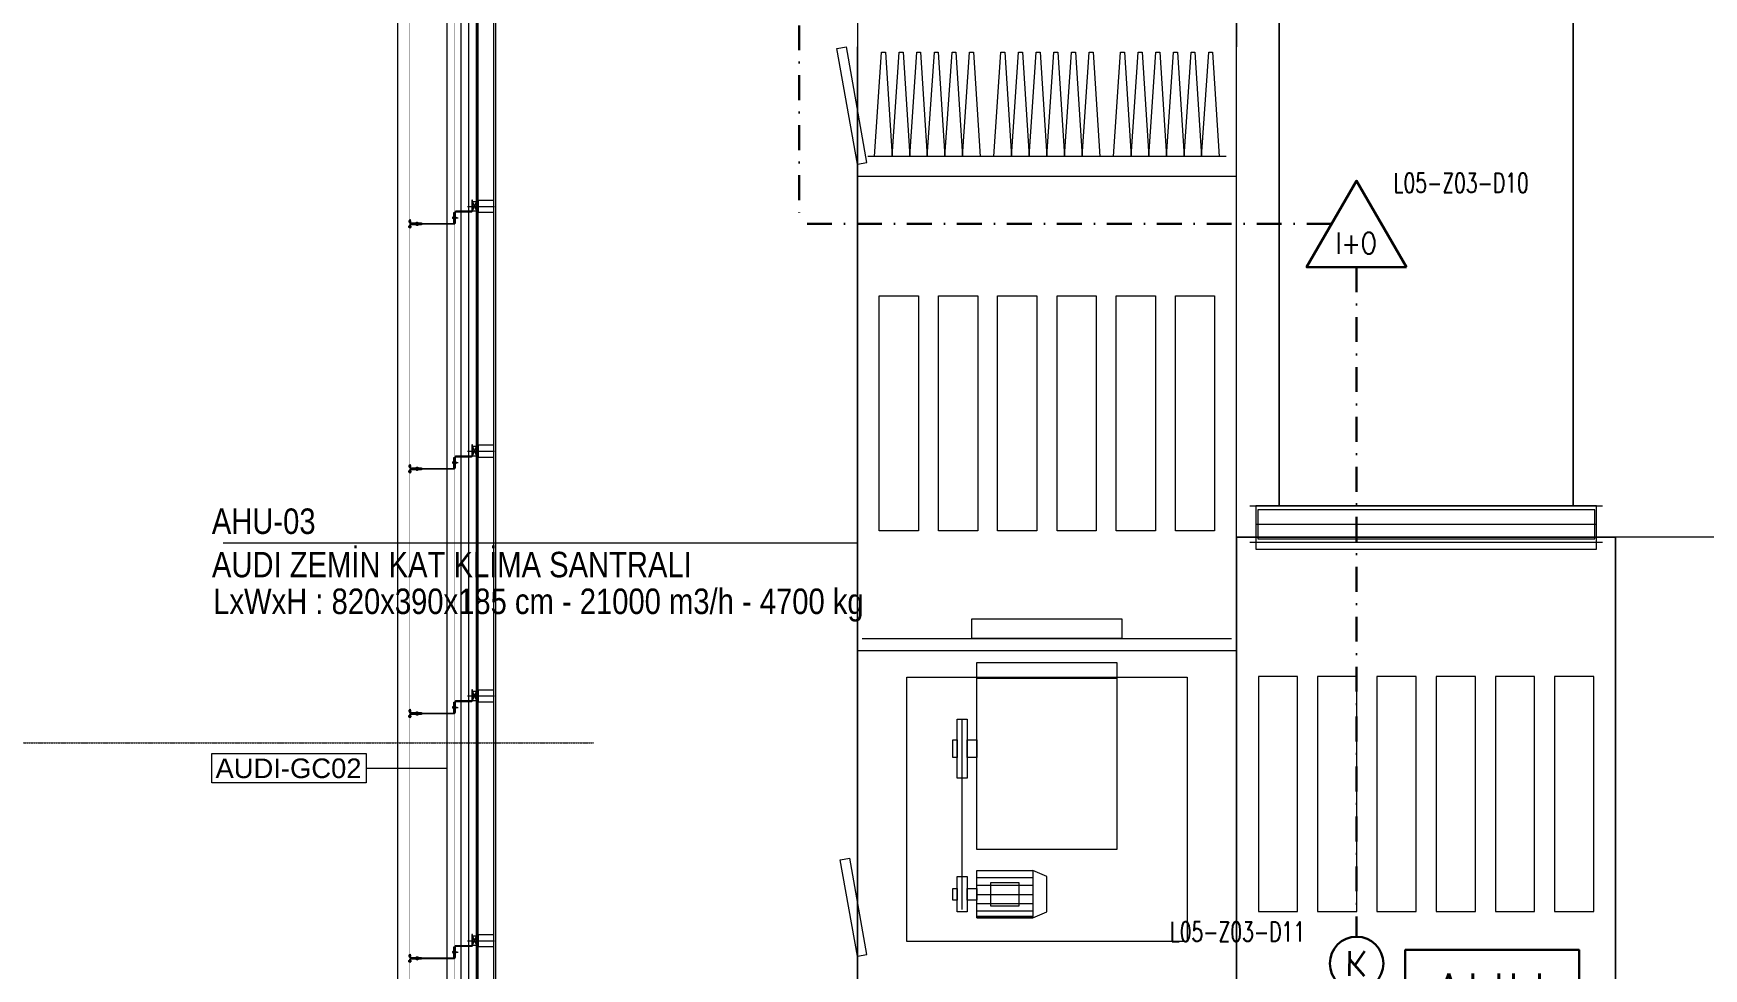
# Model space of a CAD drawing. Extents: x -1133 to 23780, y -1311 to 8245.
# Drawn here: x 18771 to 19624, y 1070 to 1547 of the extents above; entities that cross this region are included whole.
import ezdxf
from ezdxf.enums import TextEntityAlignment as Align
from ezdxf.xclip import XClip

# ---------------------------------------------------------------- set-up
doc = ezdxf.new("R2010")
doc.units = 0
doc.header["$MEASUREMENT"] = 0
doc.header["$XCLIPFRAME"] = 0
for name, pattern in [('DASHDOT', [25.4, 12.7, -6.35, 0, -6.35]), ('DASHDOT2', [0.5, 0.25, -0.125, 0, -0.125]), ('HIDDEN', [0.375, 0.25, -0.125])]:
    doc.linetypes.add(name, pattern=pattern)
doc.layers.get('0').update_dxf_attribs({"color": 9, "lineweight": 9})
for name, color, linetype, lineweight in [('06C', 9, 'Continuous', 9), ('06D', 9, 'Continuous', 9), ('10', 9, 'Continuous', 9), ('11', 9, 'Continuous', 9), ('22', 8, 'Continuous', 9), ('24', 9, 'DASHDOT2', 9), ('33', 9, 'BATTING', 9), ('35', 9, 'Continuous', 9), ('40', 9, 'Continuous', 9), ('40B', 9, 'Continuous', 9), ('E-DEDEKTÖR NUMARALARI', 20, 'Continuous', 30), ('E-KABLO', 7, 'Continuous', 30), ('E-KABLO @ 1', 7, 'Continuous', 30), ('E-KANAL TİPİ DUMAN DEDEKTÖRÜ', 7, 'Continuous', 30), ('E-KOMBİNE DEDEKTÖR (ISI+OPTİK DUMAN)', 7, 'Continuous', 30), ('E-YANGIN', 7, 'Continuous', 30)]:
    doc.layers.add(name, color=color, linetype=linetype, lineweight=lineweight)
doc.styles.add('Arial', font='arial.ttf', dxfattribs={"height": 2.5})
doc.styles.add('DEBI-BLOCK', font='arial.ttf', dxfattribs={"width": 0.8})
doc.styles.add('E-YAZI', font='txttw.shx')
doc.styles.add('MuuM_TEXT-STANDART', font='ARIALN.TTF')
doc.styles.add('ROMANS8', font='Txttw.shx')
doc.linetypes.add('BATTING', pattern='A,0.0001,-0.1,[134,ltypeshp.shx,S=0.1,R=0,X=-0.1,Y=0],-0.2,[134,ltypeshp.shx,S=0.1,R=180,X=0.1,Y=0],-0.1', length=0.4001)

# ---------------------------------------------------------------- blocks, each defined once
blk = doc.blocks.new('p-m-mekanik')
at = {"linetype": 'HIDDEN'}
for p, q in [((40.95, 391.55), (40.95, 1202.55)), ((814.95, 885.95), (621.45, 885.95))]:
    blk.add_line(p, q, dxfattribs=at)
for p, q in [((234.45, 1202.55), (234.45, 391.55)), ((234.45, 1202.55), (234.45, 391.55)), ((427.95, 391.55), (427.95, 1202.55)), ((234.45, 1196.45), (234.45, 1136.45)), ((427.95, 1196.45), (427.95, 1136.45)), ((449.75, 901.95), (449.75, 1168.55)), ((599.75, 1168.55), (599.75, 901.95)), ((223.95, 1135.55), (228.95, 1136.45)), ((234.45, 1076.45), (223.95, 1135.55)), ((239.35, 1077.35), (228.95, 1136.45)), ((234.45, 1076.45), (234.45, 1136.45)), ((243.15, 1080.45), (246.75, 1133.75)), ((246.75, 1133.75), (248.75, 1133.75)), ((248.75, 1133.75), (252.15, 1080.45)), ((252.15, 1080.45), (255.75, 1133.75)), ((255.75, 1133.75), (257.75, 1133.75)), ((257.75, 1133.75), (261.15, 1080.45)), ((261.15, 1080.45), (264.75, 1133.75)), ((264.75, 1133.75), (266.75, 1133.75)), ((266.75, 1133.75), (270.15, 1080.45)), ((270.15, 1080.45), (273.75, 1133.75)), ((273.75, 1133.75), (275.75, 1133.75)), ((275.75, 1133.75), (279.15, 1080.45)), ((279.15, 1080.45), (282.75, 1133.75)), ((282.75, 1133.75), (284.75, 1133.75)), ((284.75, 1133.75), (288.15, 1080.45)), ((288.15, 1080.45), (291.75, 1133.75)), ((291.75, 1133.75), (293.75, 1133.75)), ((293.75, 1133.75), (297.15, 1080.45)), ((304.15, 1080.45), (307.75, 1133.75)), ((307.75, 1133.75), (309.75, 1133.75)), ((309.75, 1133.75), (313.15, 1080.45)), ((313.15, 1080.45), (316.75, 1133.75)), ((316.75, 1133.75), (318.75, 1133.75)), ((318.75, 1133.75), (322.15, 1080.45)), ((322.15, 1080.45), (325.75, 1133.75)), ((325.75, 1133.75), (327.75, 1133.75)), ((327.75, 1133.75), (331.15, 1080.45)), ((331.15, 1080.45), (334.75, 1133.75)), ((334.75, 1133.75), (336.75, 1133.75)), ((336.75, 1133.75), (340.15, 1080.45)), ((340.15, 1080.45), (343.75, 1133.75)), ((343.75, 1133.75), (345.75, 1133.75)), ((345.75, 1133.75), (349.15, 1080.45)), ((349.15, 1080.45), (352.75, 1133.75)), ((352.75, 1133.75), (354.75, 1133.75)), ((354.75, 1133.75), (358.15, 1080.45)), ((365.15, 1080.45), (368.75, 1133.75)), ((368.75, 1133.75), (370.75, 1133.75)), ((370.75, 1133.75), (374.15, 1080.45)), ((374.15, 1080.45), (377.75, 1133.75)), ((377.75, 1133.75), (379.75, 1133.75)), ((379.75, 1133.75), (383.15, 1080.45)), ((383.15, 1080.45), (386.75, 1133.75)), ((386.75, 1133.75), (388.75, 1133.75)), ((388.75, 1133.75), (392.15, 1080.45)), ((392.15, 1080.45), (395.75, 1133.75)), ((395.75, 1133.75), (397.75, 1133.75)), ((397.75, 1133.75), (401.15, 1080.45)), ((401.15, 1080.45), (404.75, 1133.75)), ((404.75, 1133.75), (406.75, 1133.75)), ((406.75, 1133.75), (410.15, 1080.45)), ((410.15, 1080.45), (413.75, 1133.75)), ((413.75, 1133.75), (415.75, 1133.75)), ((415.75, 1133.75), (419.15, 1080.45)), ((427.95, 1076.45), (427.95, 1136.45)), ((234.45, 1076.45), (239.35, 1077.35)), ((234.45, 1070.35), (234.45, 1076.45)), ((300.75, 1080.45), (239.75, 1080.45)), ((361.75, 1080.45), (300.75, 1080.45)), ((422.75, 1080.45), (361.75, 1080.45)), ((427.95, 1070.35), (427.95, 1076.45)), ((234.45, 1070.35), (427.95, 1070.35)), ((234.45, 1064.25), (234.45, 1070.35)), ((427.95, 1064.25), (427.95, 1070.35)), ((234.45, 1014.25), (234.45, 1064.25)), ((427.95, 1014.25), (427.95, 1064.25)), ((234.45, 884.25), (234.45, 1014.25)), ((245.65, 889.25), (245.65, 1009.25)), ((245.65, 1009.25), (265.65, 1009.25)), ((265.65, 1009.25), (265.65, 889.25)), ((275.85, 889.25), (275.85, 1009.25)), ((275.85, 1009.25), (295.85, 1009.25)), ((295.85, 1009.25), (295.85, 889.25)), ((306.05, 889.25), (306.05, 1009.25)), ((306.05, 1009.25), (326.05, 1009.25)), ((326.05, 1009.25), (326.05, 889.25)), ((336.35, 889.25), (336.35, 1009.25)), ((336.35, 1009.25), (356.35, 1009.25)), ((356.35, 1009.25), (356.35, 889.25)), ((366.55, 889.25), (366.55, 1009.25)), ((366.55, 1009.25), (386.55, 1009.25)), ((386.55, 1009.25), (386.55, 889.25)), ((396.75, 889.25), (396.75, 1009.25)), ((396.75, 1009.25), (416.75, 1009.25)), ((416.75, 1009.25), (416.75, 889.25)), ((427.95, 884.25), (427.95, 1014.25)), ((434.75, 901.95), (614.75, 901.95)), ((437.75, 901.95), (437.75, 883.45)), ((611.75, 901.95), (437.75, 901.95)), ((437.75, 901.95), (437.75, 901.95)), ((438.75, 900.05), (438.75, 885.25)), ((610.75, 900.05), (438.75, 900.05)), ((438.75, 900.05), (438.75, 900.05)), ((599.75, 901.95), (449.75, 901.95)), ((610.75, 885.25), (610.75, 900.05)), ((611.75, 883.45), (611.75, 901.95)), ((265.65, 889.25), (245.65, 889.25)), ((245.65, 889.25), (245.65, 889.25)), ((295.85, 889.25), (275.85, 889.25)), ((275.85, 889.25), (275.85, 889.25)), ((326.05, 889.25), (306.05, 889.25)), ((306.05, 889.25), (306.05, 889.25)), ((356.35, 889.25), (336.35, 889.25)), ((336.35, 889.25), (336.35, 889.25)), ((386.55, 889.25), (366.55, 889.25)), ((366.55, 889.25), (366.55, 889.25)), ((416.75, 889.25), (396.75, 889.25)), ((396.75, 889.25), (396.75, 889.25)), ((437.75, 892.65), (611.75, 892.65)), ((234.45, 883), (-89.25, 883)), ((234.45, 834.25), (234.45, 884.25)), ((427.95, 885.95), (427.95, 879.85)), ((427.95, 885.95), (621.45, 885.95)), ((621.45, 885.95), (427.95, 885.95)), ((427.95, 885.95), (427.95, 391.55)), ((427.95, 834.25), (427.95, 884.25)), ((427.95, 879.85), (427.95, 819.85)), ((434.05, 885.95), (434.05, 885.95)), ((434.05, 885.95), (615.35, 885.95)), ((615.35, 885.95), (434.05, 885.95)), ((434.05, 885.95), (434.05, 885.95)), ((434.75, 883.45), (614.75, 883.45)), ((437.75, 885.95), (437.75, 879.85)), ((611.75, 885.95), (437.75, 885.95)), ((437.75, 885.95), (437.75, 885.95)), ((437.75, 883.45), (611.75, 883.45)), ((437.75, 879.85), (611.75, 879.85)), ((438.75, 885.25), (610.75, 885.25)), ((611.75, 879.85), (611.75, 885.95)), ((615.35, 885.95), (615.35, 885.95)), ((621.45, 885.95), (621.45, 391.55)), ((621.45, 885.95), (621.45, 879.85)), ((621.45, 391.55), (621.45, 885.95)), ((621.45, 879.85), (621.45, 819.85)), ((292.95, 834.25), (292.95, 844.25)), ((292.95, 844.25), (369.45, 844.25)), ((369.45, 844.25), (369.45, 834.25)), ((234.45, 828.15), (234.45, 834.25)), ((234.45, 828.15), (427.95, 828.15)), ((234.45, 822.05), (234.45, 828.15)), ((236.95, 834.25), (425.45, 834.25)), ((369.45, 834.25), (292.95, 834.25)), ((292.95, 834.25), (292.95, 834.25)), ((427.95, 828.15), (427.95, 834.25)), ((427.95, 822.05), (427.95, 828.15)), ((234.45, 672.05), (234.45, 822.05)), ((295.45, 726.55), (295.45, 822.05)), ((295.45, 822.05), (366.95, 822.05)), ((366.95, 822.05), (366.95, 726.55)), ((427.95, 672.05), (427.95, 822.05)), ((427.95, 819.85), (427.95, 689.85)), ((621.45, 819.85), (621.45, 689.85)), ((259.75, 679.55), (259.75, 814.55)), ((259.75, 814.55), (402.75, 814.55)), ((295.45, 813.95), (366.95, 813.95)), ((402.75, 814.55), (402.75, 679.55)), ((439.15, 814.85), (439.15, 694.85)), ((459.15, 814.85), (439.15, 814.85)), ((439.15, 814.85), (439.15, 814.85)), ((459.15, 694.85), (459.15, 814.85)), ((469.35, 814.85), (469.35, 694.85)), ((489.35, 814.85), (469.35, 814.85)), ((469.35, 814.85), (469.35, 814.85)), ((489.35, 694.85), (489.35, 814.85)), ((499.55, 814.85), (499.55, 694.85)), ((519.55, 814.85), (499.55, 814.85)), ((499.55, 814.85), (499.55, 814.85)), ((519.55, 694.85), (519.55, 814.85)), ((529.85, 814.85), (529.85, 694.85)), ((549.85, 814.85), (529.85, 814.85)), ((529.85, 814.85), (529.85, 814.85)), ((549.85, 694.85), (549.85, 814.85)), ((560.05, 814.85), (560.05, 694.85)), ((580.05, 814.85), (560.05, 814.85)), ((560.05, 814.85), (560.05, 814.85)), ((580.05, 694.85), (580.05, 814.85)), ((590.25, 814.85), (590.25, 694.85)), ((610.25, 814.85), (590.25, 814.85)), ((590.25, 814.85), (590.25, 814.85)), ((610.25, 694.85), (610.25, 814.85)), ((285.45, 762.95), (285.45, 793.15)), ((285.45, 793.15), (290.45, 793.15)), ((290.45, 793.15), (290.45, 762.95)), ((287.95, 695.85), (287.95, 792.55)), ((283.25, 773.55), (283.25, 782.55)), ((283.25, 782.55), (285.35, 782.55)), ((285.35, 782.55), (285.35, 773.55)), ((290.45, 773.55), (290.45, 782.55)), ((290.45, 782.55), (295.45, 782.55)), ((295.45, 782.55), (295.45, 773.55)), ((285.35, 773.55), (283.25, 773.55)), ((283.25, 773.55), (283.25, 773.55)), ((295.45, 773.55), (290.45, 773.55)), ((290.45, 773.55), (290.45, 773.55)), ((290.45, 762.95), (285.45, 762.95)), ((285.45, 762.95), (285.45, 762.95)), ((366.95, 726.55), (295.45, 726.55)), ((295.45, 726.55), (295.45, 726.55)), ((225.75, 721.25), (230.65, 722.15)), ((234.45, 672.05), (225.75, 721.25)), ((239.35, 672.95), (230.65, 722.15)), ((285.45, 694.65), (285.45, 712.75)), ((285.45, 712.75), (290.45, 712.75)), ((290.45, 712.75), (290.45, 694.65)), ((295.45, 691.65), (295.45, 715.75)), ((295.45, 715.75), (324.05, 715.75)), ((295.45, 712.25), (324.05, 712.25)), ((295.45, 708.35), (324.05, 708.35)), ((302.55, 697.65), (302.55, 709.75)), ((302.55, 709.75), (316.85, 709.75)), ((316.85, 709.75), (316.85, 697.65)), ((331.15, 712.75), (324.05, 715.75)), ((324.05, 715.75), (324.05, 691.65)), ((331.15, 694.65), (331.15, 712.75)), ((283.25, 700.65), (283.25, 706.65)), ((283.25, 706.65), (285.35, 706.65)), ((285.35, 700.65), (283.25, 700.65)), ((283.25, 700.65), (283.25, 700.65)), ((285.35, 706.65), (285.35, 700.65)), ((290.45, 700.65), (290.45, 706.65)), ((290.45, 706.65), (295.45, 706.65)), ((295.45, 700.65), (290.45, 700.65)), ((290.45, 700.65), (290.45, 700.65)), ((295.45, 706.65), (295.45, 700.65)), ((295.45, 703.65), (324.05, 703.65)), ((295.45, 699.05), (324.05, 699.05)), ((290.45, 694.65), (285.45, 694.65)), ((285.45, 694.65), (285.45, 694.65)), ((295.45, 695.15), (324.05, 695.15)), ((295.45, 692.55), (324.05, 692.55)), ((295.45, 691.65), (324.05, 691.65)), ((324.05, 691.65), (295.45, 691.65)), ((295.45, 691.65), (295.45, 691.65)), ((316.85, 697.65), (302.55, 697.65)), ((302.55, 697.65), (302.55, 697.65)), ((324.05, 691.65), (331.15, 694.65)), ((439.15, 694.85), (459.15, 694.85)), ((469.35, 694.85), (489.35, 694.85)), ((499.55, 694.85), (519.55, 694.85)), ((529.85, 694.85), (549.85, 694.85)), ((560.05, 694.85), (580.05, 694.85)), ((590.25, 694.85), (610.25, 694.85)), ((427.95, 689.85), (427.95, 639.85)), ((621.45, 689.85), (621.45, 639.85)), ((402.75, 679.55), (259.75, 679.55)), ((259.75, 679.55), (259.75, 679.55)), ((234.45, 672.05), (239.35, 672.95)), ((234.45, 642.05), (234.45, 672.05)), ((427.95, 642.05), (427.95, 672.05))]:
    blk.add_line(p, q)
at = {"layer": '40'}
for points in [[(149.75, 1429.86), (149.75, 1417.74, 0.159072), (182.49, 1317.45), (248.44, 1227.19, -1.730969), (244.15, 1218.55), (244.15, 1202.55), (234.45, 1202.55), (234.45, 391.55), (241.15, 391.55, -0.449208), (220.15, 370), (50, 370), (50, 190), (220.15, 190, 0.41567), (421.15, 390), (427.95, 391.55), (427.95, 1202.55), (418.15, 1202.55), (418.15, 1216.65), (418.15, 1218.55), (405.7, 1218.55, 0.139567), (370.14, 1314.87), (304.19, 1405.14, -0.1813), (299.75, 1418.74), (299.75, 1430.97)], [(614.75, -69.03), (614.7, 391.55), (621.45, 391.55), (621.45, 885.95), (611.75, 885.95), (611.75, 901.95), (599.75, 901.95), (599.75, 1168.55, 0.168741), (562.45, 1274.04), (528.71, 1390.03, -0.200457), (524.75, 1401.23), (524.75, 1418.74), (374.75, 1418.74), (374.75, 1400.23, 0.171585), (411.42, 1296.52), (445.79, 1179.76, -0.200457), (449.75, 1168.55), (449.75, 901.95), (437.75, 901.95), (437.75, 885.95), (427.95, 885.95), (427.95, 391.55), (434.7, 391.55), (434.75, -69.03)]]:
    blk.add_lwpolyline(points, format="xyb", close=True, dxfattribs=at)
blk.add_lwpolyline([(872.8, 1152.97, -0.426948), (918.8, 1106.97), (918.8, 813.82), (909.5, 813.82), (909.5, 257.22), (915.4, 257.22), (916.25, 257.22), (916.25, 140.46), (867.93, 160.8, 0.102025), (772.88, 180), (50, 180), (50, 0), (772.88, 0, -0.107738), (798.08, -5.09), (869.38, -35.11, 0.102025), (964.44, -54.31), (1063.75, -54.31, 0.415509), (1289.75, 170.69, 0.000003), (1289.75, 257.22), (1296.5, 257.22), (1296.5, 1128.22), (1286.7, 1128.22), (1287.2, 1164.22)], format="xyb", dxfattribs=at)
at = {"style": 'MuuM_TEXT-STANDART'}
for s, p in [('AHU-03', (-95.01, 887.67)), ('AUDI ZEMİN KAT KLİMA SANTRALI', (-94.95, 865.54)), ('LxWxH : 820x390x185 cm - 21000 m3/h - 4700 kg', (-94.29, 846.78))]:
    blk.add_text(s, height=13, rotation=360, dxfattribs=at).set_placement(p)
at = {"style": 'DEBI-BLOCK', "width": 0.75, "flags": 8}
for tag, p in [('-', (399.97, 1627.23)), ('-', (251.72, 1361.56)), ('-', (3296.35, 465.16)), ('DEBI', (3296.35, 452.46))]:
    blk.add_attdef(tag, text='', height=13, rotation=90, dxfattribs=at).set_placement(p, align=Align.BOTTOM_RIGHT)
at = {"style": 'DEBI-BLOCK', "width": 0.75, "flags": 9}
for p in [(402.57, 1610.63), (3298.95, 448.56)]:
    blk.add_attdef('ID', text='', height=3.9, rotation=90, dxfattribs=at).set_placement(p, align=Align.MIDDLE)
at = {"style": 'DEBI-BLOCK', "width": 0.75, "flags": 8}
blk.add_attdef('KESITY', text='', height=13, rotation=90, dxfattribs=at).set_placement((3279.01, 503.33), align=Align.TOP_LEFT)
at = {"style": 'DEBI-BLOCK', "width": 0.8, "flags": 8}
blk.add_attdef('X', text='', height=13, rotation=90, dxfattribs=at).set_placement((3279.01, 499.49), align=Align.TOP_CENTER)
at = {"style": 'DEBI-BLOCK', "width": 0.75, "flags": 8}
blk.add_attdef('KESITX', text='', height=13, rotation=90, dxfattribs=at).set_placement((3279.01, 495.54), align=Align.TOP_RIGHT)
blk = doc.blocks.new('0_wallno')
blk.add_lwpolyline([(-7.84, 1.5), (7.94, 1.5), (7.94, -1.5), (-7.84, -1.5)], close=True)
blk.add_lwpolyline([(7.94, 0), (16.13, 0)])
at = {"style": 'Arial'}
blk.add_attdef('GENISLIK', text='', height=2, dxfattribs=at).set_placement((8.44, 0), align=Align.BOTTOM_LEFT)
blk.add_attdef('DUVARNO', text='', height=2, dxfattribs=at).set_placement((0, 0), align=Align.MIDDLE_CENTER)
blk.add_attdef('YUKSEKLIK', text='', height=2, dxfattribs=at).set_placement((8.44, -0.5), align=Align.TOP_LEFT)
blk = doc.blocks.new('KAPI KODLARI ÇATI KATI')
at = {"layer": '22'}
ref = blk.add_blockref('0_wallno', (18901.64, 1172.04), dxfattribs=dict(at, xscale=5, yscale=5, zscale=5))
ref.add_attrib('DUVARNO', 'AUDI-GC02', dxfattribs={"layer": '0', "height": 10, "style": 'Arial'}).set_placement((18901.64, 1172.04), align=Align.MIDDLE_CENTER)
blk = doc.blocks.new('P-AKS_AUDI')
at = {"layer": '24'}
blk.add_lwpolyline([(-3840, -1600), (-3500, -1600)], dxfattribs=at)
blk = doc.blocks.new('p- alum kaplama profil')
at = {"lineweight": 13}
blk.add_lwpolyline([(7.12, 12.59), (7.12, 26.49)], dxfattribs=at)
at = {"lineweight": 5}
blk.add_lwpolyline([(9.44, 15.16), (4.79, 15.16), (4.79, 17.16), (9.44, 17.16)], close=True, dxfattribs=at)
for points in [[(4.79, 15.16), (9.44, 17.16)], [(9.44, 15.16), (4.79, 17.16)]]:
    blk.add_lwpolyline(points, dxfattribs=at)
at = {"lineweight": 18}
blk.add_lwpolyline([(4.09, 6.16), (-1.41, 6.16), (-1.41, 6.46), (4.09, 6.46, 0.414214), (4.29, 6.66), (4.29, 14.66, -0.414214), (4.79, 15.16), (10.29, 15.16), (10.29, 14.86), (4.79, 14.86, 0.414214), (4.59, 14.66), (4.59, 6.66, -0.414214)], format="xyb", close=True, dxfattribs=at)
blk.add_lwpolyline([(-2.06, 5.56), (-2.06, -2.34), (-2.06, -15.69), (-1.66, -15.69), (-1.66, -2.34), (-1.66, 5.56), (-1.66, 5.56), (-1.66, 5.57), (-1.66, 5.57), (-1.66, 5.58), (-1.66, 5.58), (-1.65, 5.59), (-1.65, 5.59), (-1.65, 5.59), (-1.65, 5.6), (-1.65, 5.6), (-1.64, 5.61), (-1.64, 5.61), (-1.64, 5.62), (-1.64, 5.62), (-1.63, 5.62), (-1.63, 5.63), (-1.63, 5.63), (-1.62, 5.63), (-1.62, 5.64), (-1.61, 5.64), (-1.61, 5.64), (-1.61, 5.64), (-1.6, 5.65), (-1.6, 5.65), (-1.59, 5.65), (-1.59, 5.65), (-1.58, 5.65), (-1.58, 5.65), (-1.57, 5.66), (-1.57, 5.66), (-1.56, 5.66), (-1.56, 5.66), (3.94, 5.66), (3.94, 6.06), (-1.56, 6.06), (-1.58, 6.06), (-1.61, 6.05), (-1.63, 6.05), (-1.66, 6.05), (-1.68, 6.04), (-1.7, 6.03), (-1.73, 6.03), (-1.75, 6.02), (-1.77, 6.01), (-1.79, 6), (-1.82, 5.99), (-1.84, 5.97), (-1.86, 5.96), (-1.88, 5.94), (-1.89, 5.93), (-1.91, 5.91), (-1.93, 5.89), (-1.95, 5.87), (-1.96, 5.85), (-1.97, 5.83), (-1.99, 5.81), (-2, 5.79), (-2.01, 5.77), (-2.02, 5.75), (-2.03, 5.72), (-2.04, 5.7), (-2.04, 5.68), (-2.05, 5.65), (-2.05, 5.63), (-2.06, 5.61), (-2.06, 5.58)], close=True)
blk.add_lwpolyline([(-1.66, -2.34), (-2.06, -2.34)])
for points in [[(-2.36, -10.84), (-2.36, -16.39), (-2.36, -16.39, -0.414214), (-2.51, -16.54), (-2.51, -16.54), (-4.06, -16.54), (-4.06, -16.84), (-2.51, -16.84), (-2.51, -16.84, 0.414214), (-2.06, -16.39), (-2.06, -10.84)], [(-1.36, -10.84), (-1.66, -10.84), (-1.66, -16.39, 0.414214), (-1.21, -16.84), (-1.21, -16.84), (0.34, -16.84), (0.34, -16.54), (-1.21, -16.54), (-1.21, -16.54, -0.414214), (-1.36, -16.39), (-1.36, -16.39)]]:
    blk.add_lwpolyline(points, format="xyb", close=True)
for points in [[(0.67, 5.66, -10), (1.91, 5.66, -10)], [(0.67, 5.66, -10), (0.67, 5.64, -10), (0.67, 5.62, -10), (0.67, 5.6, -10), (0.68, 5.58, -10), (0.68, 5.56, -10), (0.69, 5.54, -10), (0.69, 5.52, -10), (0.7, 5.5, -10), (0.7, 5.48, -10), (0.71, 5.46, -10), (0.72, 5.45, -10), (0.73, 5.43, -10), (0.74, 5.41, -10), (0.75, 5.4, -10), (0.76, 5.38, -10), (0.77, 5.36, -10), (0.79, 5.35, -10), (0.8, 5.33, -10), (0.81, 5.32, -10), (0.83, 5.31, -10), (0.84, 5.29, -10), (0.86, 5.28, -10), (0.87, 5.27, -10), (0.89, 5.26, -10), (0.91, 5.25, -10), (0.92, 5.24, -10), (0.94, 5.23, -10), (0.96, 5.22, -10), (0.98, 5.21, -10), (1, 5.21, -10), (1.02, 5.2, -10), (1.03, 5.2, -10)], [(0.96, 5.66, -10), (0.97, 5.66, -10), (0.97, 5.66, -10), (0.97, 5.66, -10), (0.98, 5.66, -10), (0.98, 5.66, -10), (0.99, 5.66, -10), (0.99, 5.66, -10), (1, 5.66, -10), (1, 5.67, -10), (1, 5.67, -10), (1.01, 5.67, -10), (1.01, 5.67, -10), (1.01, 5.67, -10), (1.02, 5.68, -10), (1.02, 5.68, -10), (1.02, 5.68, -10), (1.03, 5.69, -10), (1.03, 5.69, -10), (1.03, 5.69, -10), (1.04, 5.7, -10), (1.04, 5.7, -10), (1.04, 5.7, -10), (1.04, 5.71, -10), (1.04, 5.71, -10), (1.05, 5.72, -10), (1.05, 5.72, -10), (1.05, 5.72, -10), (1.05, 5.73, -10), (1.05, 5.73, -10), (1.05, 5.74, -10), (1.05, 5.74, -10), (1.05, 5.75, -10)], [(1.61, 6.87, -10), (0.98, 6.96, -10)], [(1.33, 5.85, -10), (0.98, 5.88, -10)], [(1.56, 7.05, -10), (1.02, 7.13, -10)], [(1.03, 5.2, -10), (1.04, 5.2, -10), (1.05, 5.19, -10), (1.05, 5.19, -10), (1.06, 5.19, -10), (1.06, 5.19, -10), (1.07, 5.19, -10), (1.07, 5.19, -10), (1.08, 5.19, -10), (1.08, 5.19, -10), (1.09, 5.19, -10), (1.09, 5.18, -10), (1.1, 5.18, -10), (1.1, 5.18, -10), (1.11, 5.18, -10), (1.11, 5.18, -10), (1.12, 5.18, -10), (1.12, 5.18, -10), (1.13, 5.18, -10), (1.13, 5.18, -10), (1.14, 5.18, -10), (1.15, 5.18, -10), (1.15, 5.18, -10), (1.16, 5.17, -10), (1.16, 5.17, -10), (1.17, 5.17, -10), (1.17, 5.17, -10), (1.18, 5.17, -10), (1.18, 5.17, -10), (1.19, 5.17, -10), (1.19, 5.17, -10), (1.2, 5.17, -10), (1.2, 5.17, -10)], [(1.05, 6.91, -10), (1.29, 7.56, -10)], [(1.05, 5.83, -10), (1.05, 6.01, -10)], [(1.05, 5.75, -10), (1.05, 5.83, -10)], [(1.2, 5.17, -10), (1.2, 5.2, -10)], [(1.38, 5.2, -10), (1.2, 5.2, -10)], [(1.29, 4.93, -10), (1.29, 7.8, -10)], [(1.53, 6.82, -10), (1.29, 7.56, -10)], [(1.29, 6.16, -10), (1.29, 6.26, -10)], [(1.38, 5.17, -10), (1.38, 5.2, -10)], [(1.38, 5.17, -10), (1.38, 5.17, -10), (1.39, 5.17, -10), (1.39, 5.17, -10), (1.4, 5.17, -10), (1.41, 5.17, -10), (1.41, 5.17, -10), (1.42, 5.17, -10), (1.42, 5.17, -10), (1.43, 5.17, -10), (1.43, 5.18, -10), (1.44, 5.18, -10), (1.44, 5.18, -10), (1.45, 5.18, -10), (1.45, 5.18, -10), (1.46, 5.18, -10), (1.46, 5.18, -10), (1.47, 5.18, -10), (1.47, 5.18, -10), (1.48, 5.18, -10), (1.48, 5.18, -10), (1.49, 5.18, -10), (1.5, 5.19, -10), (1.5, 5.19, -10), (1.51, 5.19, -10), (1.51, 5.19, -10), (1.52, 5.19, -10), (1.52, 5.19, -10), (1.53, 5.19, -10), (1.53, 5.19, -10), (1.54, 5.19, -10), (1.54, 5.2, -10), (1.55, 5.2, -10)], [(1.53, 5.75, -10), (1.53, 5.92, -10)], [(1.53, 5.75, -10), (1.53, 5.74, -10), (1.53, 5.74, -10), (1.53, 5.73, -10), (1.53, 5.73, -10), (1.53, 5.72, -10), (1.54, 5.72, -10), (1.54, 5.72, -10), (1.54, 5.71, -10), (1.54, 5.71, -10), (1.54, 5.7, -10), (1.54, 5.7, -10), (1.55, 5.7, -10), (1.55, 5.69, -10), (1.55, 5.69, -10), (1.55, 5.69, -10), (1.56, 5.68, -10), (1.56, 5.68, -10), (1.56, 5.68, -10), (1.57, 5.67, -10), (1.57, 5.67, -10), (1.58, 5.67, -10), (1.58, 5.67, -10), (1.58, 5.67, -10), (1.59, 5.66, -10), (1.59, 5.66, -10), (1.6, 5.66, -10), (1.6, 5.66, -10), (1.6, 5.66, -10), (1.61, 5.66, -10), (1.61, 5.66, -10), (1.62, 5.66, -10), (1.62, 5.66, -10)], [(1.55, 5.2, -10), (1.57, 5.2, -10), (1.59, 5.21, -10), (1.6, 5.21, -10), (1.62, 5.22, -10), (1.64, 5.23, -10), (1.66, 5.24, -10), (1.68, 5.25, -10), (1.69, 5.26, -10), (1.71, 5.27, -10), (1.73, 5.28, -10), (1.74, 5.29, -10), (1.76, 5.31, -10), (1.77, 5.32, -10), (1.78, 5.33, -10), (1.8, 5.35, -10), (1.81, 5.36, -10), (1.82, 5.38, -10), (1.83, 5.4, -10), (1.84, 5.41, -10), (1.85, 5.43, -10), (1.86, 5.45, -10), (1.87, 5.46, -10), (1.88, 5.48, -10), (1.89, 5.5, -10), (1.89, 5.52, -10), (1.9, 5.54, -10), (1.9, 5.56, -10), (1.9, 5.58, -10), (1.91, 5.6, -10), (1.91, 5.62, -10), (1.91, 5.64, -10), (1.91, 5.66, -10)], [(-3.84, -17.04, 0), (-3.81, -17.07, 0), (-3.78, -17.1, 0), (-3.75, -17.12, 0), (-3.72, -17.15, 0), (-3.69, -17.17, 0), (-3.66, -17.19, 0), (-3.62, -17.21, 0), (-3.59, -17.23, 0), (-3.55, -17.24, 0), (-3.52, -17.26, 0), (-3.48, -17.27, 0), (-3.44, -17.28, 0), (-3.4, -17.28, 0), (-3.36, -17.29, 0), (-3.32, -17.29, 0), (-3.29, -17.29, 0), (-3.25, -17.29, 0), (-3.21, -17.29, 0), (-3.17, -17.28, 0), (-3.13, -17.28, 0), (-3.09, -17.27, 0), (-3.06, -17.26, 0), (-3.02, -17.24, 0), (-2.98, -17.23, 0), (-2.95, -17.21, 0), (-2.91, -17.19, 0), (-2.88, -17.17, 0), (-2.85, -17.15, 0), (-2.82, -17.12, 0), (-2.79, -17.1, 0), (-2.76, -17.07, 0), (-2.73, -17.04, 0)], [(-3.29, -17.04, 0), (-3.84, -17.04, 0)], [(-2.85, -16.54, 0), (-2.86, -16.51, 0), (-2.87, -16.47, 0), (-2.89, -16.44, 0), (-2.91, -16.41, 0), (-2.93, -16.38, 0), (-2.96, -16.35, 0), (-2.98, -16.33, 0), (-3.01, -16.31, 0), (-3.04, -16.29, 0), (-3.07, -16.27, 0), (-3.11, -16.25, 0), (-3.14, -16.24, 0), (-3.18, -16.23, 0), (-3.21, -16.22, 0), (-3.25, -16.22, 0), (-3.29, -16.22, 0), (-3.32, -16.22, 0), (-3.36, -16.22, 0), (-3.39, -16.23, 0), (-3.43, -16.24, 0), (-3.46, -16.25, 0), (-3.5, -16.27, 0), (-3.53, -16.29, 0), (-3.56, -16.31, 0), (-3.59, -16.33, 0), (-3.61, -16.35, 0), (-3.64, -16.38, 0), (-3.66, -16.41, 0), (-3.68, -16.44, 0), (-3.7, -16.47, 0), (-3.71, -16.51, 0), (-3.73, -16.54, 0)], [(-3.29, -16.54, 0), (-3.73, -16.54, 0)], [(-3.29, -16.54, 0), (-3.55, -16.54, 0)], [(-3.55, -16.54, 0), (-3.29, -16.54, 0)], [(-3.55, -17.04, 0), (-3.55, -16.54, 0)], [(-3.29, -17.54, 0), (-3.29, -16.04, 0)], [(-3.29, -16.54, 0), (-2.85, -16.54, 0)], [(-3.29, -16.54, 0), (-3.03, -16.54, 0)], [(-3.03, -16.54, 0), (-3.29, -16.54, 0)], [(-3.29, -17.04, 0), (-2.73, -17.04, 0)], [(-3.03, -17.04, 0), (-3.03, -16.54, 0)], [(-2.86, -13.04, 0), (-0.86, -13.04, 0)], [(-2.36, -12.52, 0), (-2.4, -12.53, 0), (-2.43, -12.56, 0), (-2.47, -12.58, 0), (-2.5, -12.6, 0), (-2.53, -12.63, 0), (-2.56, -12.66, 0), (-2.59, -12.69, 0), (-2.61, -12.73, 0), (-2.63, -12.76, 0), (-2.65, -12.8, 0), (-2.67, -12.84, 0), (-2.68, -12.88, 0), (-2.69, -12.92, 0), (-2.7, -12.96, 0), (-2.71, -13, 0), (-2.71, -13.04, 0), (-2.71, -13.08, 0), (-2.7, -13.13, 0), (-2.69, -13.17, 0), (-2.68, -13.21, 0), (-2.67, -13.25, 0), (-2.65, -13.28, 0), (-2.63, -13.32, 0), (-2.61, -13.36, 0), (-2.59, -13.39, 0), (-2.56, -13.42, 0), (-2.53, -13.45, 0), (-2.5, -13.48, 0), (-2.47, -13.51, 0), (-2.43, -13.53, 0), (-2.4, -13.55, 0), (-2.36, -13.57, 0)], [(-2.36, -13.04, 0), (-2.36, -12.52, 0)], [(-2.36, -13.04, 0), (-2.36, -12.73, 0)], [(-2.36, -12.73, 0), (-2.36, -13.04, 0)], [(-1.36, -12.73, 0), (-2.36, -12.73, 0)], [(-2.36, -13.04, 0), (-2.36, -13.36, 0)], [(-2.36, -13.04, 0), (-2.36, -13.57, 0)], [(-2.36, -13.36, 0), (-2.36, -13.04, 0)], [(-1.36, -13.36, 0), (-2.36, -13.36, 0)], [(-1.36, -13.04, 0), (-1.36, -12.37, 0)], [(-1.36, -13.72, 0), (-1.32, -13.68, 0), (-1.29, -13.65, 0), (-1.26, -13.61, 0), (-1.23, -13.58, 0), (-1.2, -13.54, 0), (-1.18, -13.5, 0), (-1.16, -13.45, 0), (-1.14, -13.41, 0), (-1.12, -13.37, 0), (-1.1, -13.32, 0), (-1.09, -13.28, 0), (-1.08, -13.23, 0), (-1.07, -13.18, 0), (-1.06, -13.14, 0), (-1.06, -13.09, 0), (-1.06, -13.04, 0), (-1.06, -12.99, 0), (-1.06, -12.95, 0), (-1.07, -12.9, 0), (-1.08, -12.85, 0), (-1.09, -12.81, 0), (-1.1, -12.76, 0), (-1.12, -12.72, 0), (-1.14, -12.67, 0), (-1.16, -12.63, 0), (-1.18, -12.59, 0), (-1.2, -12.55, 0), (-1.23, -12.51, 0), (-1.26, -12.47, 0), (-1.29, -12.43, 0), (-1.32, -12.4, 0), (-1.36, -12.37, 0)], [(-1.36, -13.04, 0), (-1.36, -13.72, 0)], [(-0.56, -17.04, 0), (-1.11, -17.04, 0)], [(0, -17.04, 0), (-0.03, -17.07, 0), (-0.06, -17.1, 0), (-0.09, -17.12, 0), (-0.12, -17.15, 0), (-0.15, -17.17, 0), (-0.18, -17.19, 0), (-0.22, -17.21, 0), (-0.25, -17.23, 0), (-0.29, -17.24, 0), (-0.33, -17.26, 0), (-0.36, -17.27, 0), (-0.4, -17.28, 0), (-0.44, -17.28, 0), (-0.48, -17.29, 0), (-0.52, -17.29, 0), (-0.56, -17.29, 0), (-0.59, -17.29, 0), (-0.63, -17.29, 0), (-0.67, -17.28, 0), (-0.71, -17.28, 0), (-0.75, -17.27, 0), (-0.79, -17.26, 0), (-0.82, -17.24, 0), (-0.86, -17.23, 0), (-0.89, -17.21, 0), (-0.93, -17.19, 0), (-0.96, -17.17, 0), (-0.99, -17.15, 0), (-1.02, -17.12, 0), (-1.05, -17.1, 0), (-1.08, -17.07, 0), (-1.11, -17.04, 0)], [(-1, -16.54, 0), (-0.98, -16.51, 0), (-0.97, -16.47, 0), (-0.95, -16.44, 0), (-0.93, -16.41, 0), (-0.91, -16.38, 0), (-0.88, -16.35, 0), (-0.86, -16.33, 0), (-0.83, -16.31, 0), (-0.8, -16.29, 0), (-0.77, -16.27, 0), (-0.73, -16.25, 0), (-0.7, -16.24, 0), (-0.66, -16.23, 0), (-0.63, -16.22, 0), (-0.59, -16.22, 0), (-0.56, -16.22, 0), (-0.52, -16.22, 0), (-0.48, -16.22, 0), (-0.45, -16.23, 0), (-0.41, -16.24, 0), (-0.38, -16.25, 0), (-0.34, -16.27, 0), (-0.31, -16.29, 0), (-0.28, -16.31, 0), (-0.25, -16.33, 0), (-0.23, -16.35, 0), (-0.2, -16.38, 0), (-0.18, -16.41, 0), (-0.16, -16.44, 0), (-0.14, -16.47, 0), (-0.13, -16.51, 0), (-0.12, -16.54, 0)], [(-0.56, -16.54, 0), (-1, -16.54, 0)], [(-0.56, -16.54, 0), (-0.82, -16.54, 0)], [(-0.82, -16.54, 0), (-0.56, -16.54, 0)], [(-0.82, -17.04, 0), (-0.82, -16.54, 0)], [(-0.56, -17.54, 0), (-0.56, -16.04, 0)], [(-0.56, -16.54, 0), (-0.3, -16.54, 0)], [(-0.56, -16.54, 0), (-0.12, -16.54, 0)], [(-0.3, -16.54, 0), (-0.56, -16.54, 0)], [(-0.56, -17.04, 0), (0, -17.04, 0)], [(-0.3, -17.04, 0), (-0.3, -16.54, 0)]]:
    blk.add_polyline3d(points)
blk = doc.blocks.new('ÇATI KATI PLANI')
at = {"layer": '06C'}
blk.add_lwpolyline([(18957.5, 1124.33), (18957.5, 1124.33), (18957.5, 2865), (22657.5, 2865), (22657.49, 2206.39)], dxfattribs=at)
blk.add_lwpolyline([(18957.5, 1124.33), (18957.5, 1124.33), (18957.5, 2865), (22657.5, 2865), (22657.49, 2206.39)], dxfattribs=at)
blk.add_lwpolyline([(22657.49, 285), (18957.5, 285), (18957.5, 2865), (22657.5, 2865)], close=True, dxfattribs=at)
at = {"layer": '06D'}
for points in [[(20247, 2840), (18982.5, 2840), (18982.5, 310), (20497.5, 310)], [(20247, 2833.06), (18989.5, 2833), (18989.5, 317), (20490.48, 317)]]:
    blk.add_lwpolyline(points, dxfattribs=at)
at = {"layer": '10'}
for points, const_width in [([(18963.5, 1124.33), (18963.5, 2859), (22651.5, 2859), (22651.5, 2206.39)], 0.2), ([(18963.5, 1124.33), (18963.5, 2859), (22651.5, 2859), (22651.5, 2206.39)], 0.2), ([(20467.5, 291), (18963.5, 291), (18963.5, 2859), (22651.5, 2859), (22651.5, 291), (21824.7, 291)], 0.2), ([(20251.45, 2836), (18986.5, 2836), (18986.5, 314), (20494.5, 314)], 0.1)]:
    blk.add_lwpolyline(points, dxfattribs=dict(at, const_width=const_width))
for points in [[(18998.5, 1455.97), (19006.5, 1455.97), (19006.5, 1461.97), (18998.5, 1461.97)], [(18998.5, 1330.97), (19006.5, 1330.97), (19006.5, 1336.97), (18998.5, 1336.97)], [(18998.5, 1205.97), (19006.5, 1205.97), (19006.5, 1211.97), (18998.5, 1211.97)], [(18998.5, 1080.97), (19006.5, 1080.97), (19006.5, 1086.97), (18998.5, 1086.97)]]:
    blk.add_lwpolyline(points, close=True, dxfattribs=at)
at = {"layer": '11'}
for points in [[(20482.5, 325), (18997.5, 325), (18997.5, 1835)], [(20474.5, 326), (18998.5, 326), (18998.5, 1835)], [(20473.48, 334), (19006.5, 334), (19006.5, 1835)], [(20472.48, 335), (19007.5, 335), (19007.5, 1835)]]:
    blk.add_lwpolyline(points, dxfattribs=at)
at = {"layer": '33', "ltscale": 0.4}
blk.add_lwpolyline([(20247, 2829.06), (18993.29, 2829), (18993.72, 321), (20486.5, 321)], dxfattribs=at)
at = {"layer": '40B'}
blk.add_lwpolyline([(20467.48, 1840), (18997.5, 1840), (18997.5, 325), (20467.48, 325)], close=True, dxfattribs=at)
at = {"layer": '10', "xscale": -1, "rotation": 270}
for p in [(18980.34, 1451.86), (18980.34, 1326.86), (18980.34, 1201.86), (18980.34, 1076.86)]:
    blk.add_blockref('p- alum kaplama profil', p, dxfattribs=at)
at = {"layer": '24'}
blk.add_blockref('P-AKS_AUDI', (22557.5, 2785), dxfattribs=at)
blk = doc.blocks.new('100_KOMBİNE DEDEKTÖR (ISI+OPTİK DUMAN) 085')
at = {"layer": 'E-KOMBİNE DEDEKTÖR (ISI+OPTİK DUMAN)', "color": 4}
blk.add_lwpolyline([(2.55, 0), (0, 4.416), (-2.55, 0)], close=True, dxfattribs=at)
at = {"layer": 'E-KOMBİNE DEDEKTÖR (ISI+OPTİK DUMAN)', "color": 3, "style": 'E-YAZI', "width": 0.8}
blk.add_text('I+O', height=1.1016, dxfattribs=at).set_placement((-0.018, 1.224), align=Align.MIDDLE)
blk = doc.blocks.new('KANAL TİPİ DUMAN DEDEKTÖRÜ')
at = {"layer": 'E-KANAL TİPİ DUMAN DEDEKTÖRÜ', "color": 4}
for p, q in [((0, 0.473), (0, 0)), ((0.085, 0), (0.085, 0.473)), ((0, 0), (0.085, 0))]:
    blk.add_line(p, q, dxfattribs=at)
blk.add_circle((0.043, 0.628), 0.161, dxfattribs=at)
at = {"layer": 'E-KANAL TİPİ DUMAN DEDEKTÖRÜ', "color": 3, "style": 'ROMANS8', "text_generation_flag": 4}
blk.add_text('K', height=0.15, rotation=359.907, dxfattribs=at).set_placement((0.043, 0.628), align=Align.MIDDLE)
blk = doc.blocks.new('E-AHU KLIMA SANTRALI')
at = {"layer": 'E-YANGIN', "color": 2}
blk.add_lwpolyline([(-68.5, 0), (-68.5, 69), (68.5, 69), (68.5, 0)], close=True, dxfattribs=at)
at = {"layer": 'E-YANGIN', "color": 2, "style": 'E-YAZI'}
blk.add_text('AHU', height=34, dxfattribs=at).set_placement((-47.3, 16.4))

msp = doc.modelspace()

# ---------------------------------------------------------------- linework, layer by layer
at = {"layer": '35'}
msp.add_lwpolyline([(19007.5, 1835), (20472.48, 1835), (20472.48, 335), (19007.5, 335)], close=True, dxfattribs=at)
at = {"layer": 'E-KABLO', "color": 6, "linetype": 'DASHDOT'}
for p, q in [((19162.21, 1806.4), (19162.21, 1450)), ((19433.97, 1450), (19162.21, 1450)), ((19446.72, 1427.92), (19446.72, 1086.01))]:
    msp.add_line(p, q, dxfattribs=at)

# ---------------------------------------------------------------- block references
msp.add_blockref('ÇATI KATI PLANI', (0, 0))
at = {"layer": '06D'}
ref = msp.add_blockref('p-m-mekanik', (18957.5, 404.03), dxfattribs=at)
XClip(ref).set_block_clipping_path([(3794.6195661565, 2087.3897938135), (2991.8628964433, 2087.3897938135), (2991.8628964433, 1884.1623297569), (-441.8797131966, 1884.1623297569), (-441.8797131966, -324.0336106115), (3794.6195661565, -324.0336106115)])
at = {"layer": '22'}
msp.add_blockref('KAPI KODLARI ÇATI KATI', (0, 0), dxfattribs=at)
at = {"layer": 'E-KABLO', "color": 1, "xscale": 0.6479999999999999, "yscale": 0.6479999999999999, "zscale": 0.6479999999999999}
msp.add_blockref('E-AHU KLIMA SANTRALI', (19515.93, 1034.63), dxfattribs=at)
at = {"layer": 'E-KABLO @ 1', "color": 6, "linetype": 'DASHDOT', "xscale": 85.00000000000004, "yscale": 85.00000000000004, "zscale": 85.00000000000004}
msp.add_blockref('KANAL TİPİ DUMAN DEDEKTÖRÜ', (19443.09, 1018.98), dxfattribs=at)
at = {"layer": 'E-KOMBİNE DEDEKTÖR (ISI+OPTİK DUMAN)', "xscale": 10, "yscale": 10, "zscale": 10}
msp.add_blockref('100_KOMBİNE DEDEKTÖR (ISI+OPTİK DUMAN) 085', (19446.72, 1427.92), dxfattribs=at)

# ---------------------------------------------------------------- texts
at = {"layer": 'E-DEDEKTÖR NUMARALARI', "style": 'E-YAZI', "width": 0.7}
for s, p in [('L05-Z03-D10', (19465.56, 1465.98)), ('L05-Z03-D11', (19351.38, 1083.58))]:
    msp.add_text(s, height=10, dxfattribs=at).set_placement(p)

doc.saveas('drawing.dxf')
